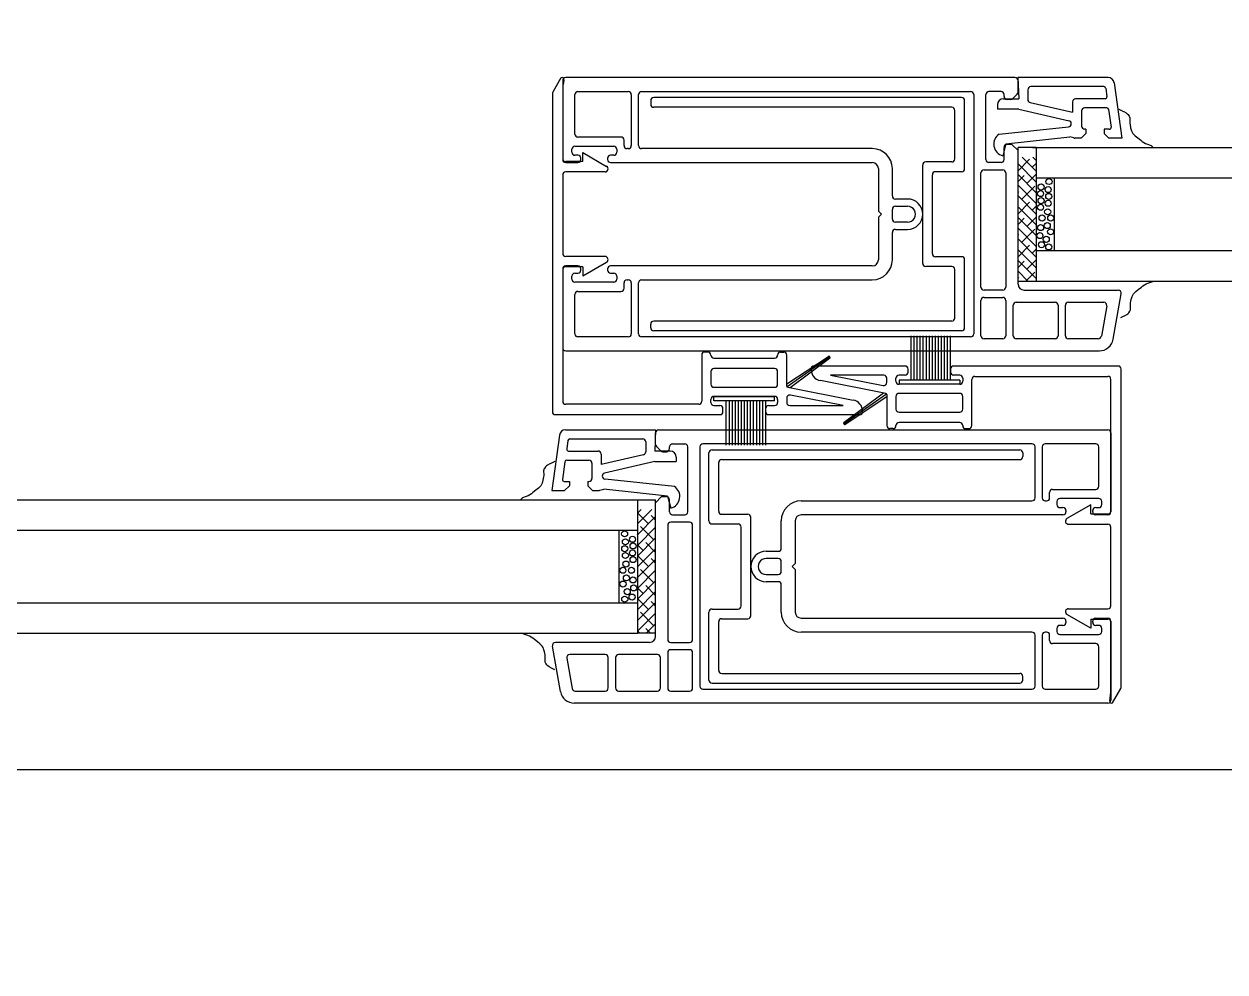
# Model space of a CAD drawing. Header units: millimetres. Extents: x 13515 to 183937, y -33900 to -660.
# Drawn here: x 118621.158 to 118624.254, y -19363.059 to -19360.617 of the extents above; entities that cross this region are included whole.
import ezdxf

# ---------------------------------------------------------------- set-up
doc = ezdxf.new("R2010")
doc.units = ezdxf.units.MM
doc.header["$LTSCALE"] = 100
doc.header["$MEASUREMENT"] = 0
doc.layers.get('0').update_dxf_attribs({"linetype": 'CONTINUOUS'})
for name, color, linetype in [('ELE9', 9, 'CONTINUOUS'), ('WIN-G', 252, 'CONTINUOUS'), ('WIN2', 5, 'CONTINUOUS')]:
    doc.layers.add(name, color=color, linetype=linetype)

# ---------------------------------------------------------------- blocks, each defined once
blk = doc.blocks.new('A$C72B425C6')
at = {"ltscale": 1000}
blk.add_wipeout([(246, 0), (246, 800), (0, 800), (0, 0)], dxfattribs=at)
at = {"layer": 'WIN-G'}
for p, q in [((0, 64), (0, 736)), ((22.5, 672.62), (22.5, 382.85)), ((44.5, 672.62), (44.5, 382.85)), ((27.5, 672), (27.5, 382.85)), ((39.5, 672), (39.5, 382.85)), ((22.38, 401.53), (22.5, 401.87)), ((44.79, 401.78), (44.5, 402.12)), ((45.01, 401.16), (44.79, 401.78)), ((21.08, 399.32), (21.5, 399.81)), ((21.5, 399.81), (21.7, 400.06)), ((21.7, 400.06), (21.88, 400.32)), ((21.88, 400.32), (22.03, 400.61)), ((22.03, 400.61), (22.16, 400.91)), ((22.16, 400.91), (22.38, 401.53)), ((45.14, 400.85), (45.01, 401.16)), ((45.29, 400.57), (45.14, 400.85)), ((45.47, 400.31), (45.29, 400.57)), ((45.67, 400.06), (45.47, 400.31)), ((46.09, 399.57), (45.67, 400.06)), ((17.12, 397.57), (17.27, 397.73)), ((17.27, 397.73), (17.51, 397.91)), ((17.51, 397.91), (17.64, 397.98)), ((17.64, 397.98), (17.77, 398.02)), ((17.77, 398.02), (17.93, 398.04)), ((17.93, 398.04), (18.08, 398.04)), ((18.08, 398.04), (18.4, 398.02)), ((18.4, 398.02), (18.67, 398.02)), ((18.67, 398.02), (18.93, 398.05)), ((18.93, 398.05), (19.45, 398.15)), ((19.45, 398.15), (19.93, 398.29)), ((19.93, 398.29), (20.16, 398.39)), ((20.16, 398.39), (20.37, 398.52)), ((20.37, 398.52), (20.57, 398.69)), ((20.57, 398.69), (20.75, 398.89)), ((20.75, 398.89), (21.08, 399.32)), ((46.42, 399.14), (46.09, 399.57)), ((46.6, 398.94), (46.42, 399.14)), ((46.8, 398.77), (46.6, 398.94)), ((47.01, 398.64), (46.8, 398.77)), ((47.24, 398.54), (47.01, 398.64)), ((47.72, 398.4), (47.24, 398.54)), ((48.24, 398.3), (47.72, 398.4)), ((48.5, 398.27), (48.24, 398.3)), ((48.77, 398.27), (48.5, 398.27)), ((49.09, 398.29), (48.77, 398.27)), ((49.24, 398.29), (49.09, 398.29)), ((49.39, 398.27), (49.24, 398.29)), ((49.53, 398.23), (49.39, 398.27)), ((49.66, 398.16), (49.53, 398.23)), ((49.9, 397.98), (49.66, 398.16)), ((50.05, 397.82), (49.9, 397.98)), ((50.18, 397.65), (50.05, 397.82)), ((50.4, 397.27), (50.18, 397.65)), ((16.48, 396.43), (16.75, 396.99)), ((16.75, 396.99), (16.77, 397.02)), ((16.77, 397.02), (16.99, 397.4)), ((16.99, 397.4), (17.12, 397.57)), ((50.42, 397.24), (50.4, 397.27)), ((50.81, 396.44), (50.42, 397.24)), ((27.5, 385.85), (39.5, 385.85)), ((22.5, 382.44), (22.91, 382.85)), ((44.5, 382.85), (22.5, 382.85)), ((22.5, 379.85), (22.5, 382.85)), ((25.83, 379.85), (22.83, 382.85)), ((23.75, 380.15), (25.96, 382.36)), ((27.59, 379.85), (24.59, 382.85)), ((24.64, 382.81), (24.68, 382.85)), ((29.36, 379.85), (26.36, 382.85)), ((26.41, 381.04), (28.22, 382.85)), ((31.13, 379.85), (28.13, 382.85)), ((29.06, 381.92), (29.99, 382.85)), ((32.9, 379.85), (29.9, 382.85)), ((30.83, 380.15), (33.03, 382.36)), ((34.67, 379.85), (31.67, 382.85)), ((31.71, 382.81), (31.75, 382.85)), ((36.43, 379.85), (33.43, 382.85)), ((33.48, 381.04), (35.29, 382.85)), ((38.2, 379.85), (35.2, 382.85)), ((36.13, 381.92), (37.06, 382.85)), ((39.97, 379.85), (36.97, 382.85)), ((37.9, 380.15), (40.11, 382.36)), ((41.74, 379.85), (38.74, 382.85)), ((38.78, 382.81), (38.82, 382.85)), ((42.9, 380.45), (40.5, 382.85)), ((40.55, 381.04), (42.36, 382.85)), ((42.9, 382.22), (42.27, 382.85)), ((44.5, 382.85), (44.5, 379.85)), ((22.5, 380.67), (23.31, 381.48)), ((24.06, 379.85), (22.5, 381.41)), ((22.5, 379.85), (44.5, 379.85)), ((26.99, 379.85), (27.73, 380.6)), ((28.75, 379.85), (30.38, 381.48)), ((34.06, 379.85), (34.8, 380.6)), ((35.82, 379.85), (37.45, 381.48)), ((41.13, 379.85), (41.87, 380.6)), ((42.9, 379.85), (42.9, 379.86)), ((72.3, 329.45), (72.3, 380.15)), ((72.8, 380.65), (73.4, 380.65)), ((73.9, 331.05), (73.9, 380.15)), ((109.1, 331.05), (109.1, 380.15)), ((110.2, 380.65), (109.6, 380.65)), ((110.7, 329.45), (110.7, 380.15)), ((14.3, 370.55), (14.3, 319.85)), ((14.8, 371.05), (26, 371.05)), ((26.5, 370.55), (26.5, 366.25)), ((40.5, 370.55), (40.5, 366.25)), ((41, 371.05), (52.2, 371.05)), ((52.7, 370.55), (52.7, 319.85)), ((15.9, 368.95), (15.9, 319.85)), ((16.4, 369.45), (24.4, 369.45)), ((24.9, 368.95), (24.9, 364.65)), ((42.1, 368.95), (42.1, 364.65)), ((42.6, 369.45), (50.6, 369.45)), ((51.1, 368.95), (51.1, 319.85)), ((25.4, 364.15), (41.6, 364.15)), ((27, 365.75), (40, 365.75)), ((82.9, 331.05), (82.9, 335.35)), ((83.4, 335.85), (99.6, 335.85)), ((100.1, 331.05), (100.1, 335.35)), ((84.5, 329.45), (84.5, 333.75)), ((85, 334.25), (98, 334.25)), ((98.5, 329.45), (98.5, 333.75)), ((74.4, 330.55), (82.4, 330.55)), ((100.6, 330.55), (108.6, 330.55)), ((72.8, 328.95), (84, 328.95)), ((99, 328.95), (110.2, 328.95)), ((14.8, 319.35), (15.4, 319.35)), ((52.2, 319.35), (51.6, 319.35)), ((82.13, 320.15), (80.5, 318.52)), ((80.5, 320.15), (102.5, 320.15)), ((80.5, 320.15), (80.5, 317.15)), ((80.5, 318.84), (81.98, 317.36)), ((83.89, 320.15), (80.89, 317.15)), ((80.96, 320.15), (81.1, 320.01)), ((82.43, 318.68), (83.96, 317.15)), ((85.66, 320.15), (82.66, 317.15)), ((82.73, 320.15), (83.75, 319.12)), ((87.43, 320.15), (84.43, 317.15)), ((84.49, 320.15), (86.4, 318.24)), ((89.2, 320.15), (86.2, 317.15)), ((86.85, 319.57), (89.06, 317.36)), ((90.97, 320.15), (87.97, 317.15)), ((88.03, 320.15), (88.17, 320.01)), ((89.5, 318.68), (91.03, 317.15)), ((92.73, 320.15), (89.73, 317.15)), ((89.8, 320.15), (90.82, 319.12)), ((94.5, 320.15), (91.5, 317.15)), ((91.57, 320.15), (93.48, 318.24)), ((96.27, 320.15), (93.27, 317.15)), ((93.92, 319.57), (96.13, 317.36)), ((98.04, 320.15), (95.04, 317.15)), ((95.1, 320.15), (95.24, 320.01)), ((96.57, 318.68), (98.1, 317.15)), ((99.8, 320.15), (96.8, 317.15)), ((96.87, 320.15), (97.89, 319.12)), ((100.9, 319.48), (98.57, 317.15)), ((98.64, 320.15), (100.55, 318.24)), ((102.5, 317.15), (102.5, 320.15)), ((80.5, 317.77), (80.5, 128)), ((102.5, 317.15), (80.5, 317.15)), ((85.08, 317.8), (85.73, 317.15)), ((85.5, 317.15), (85.5, 128)), ((92.15, 317.8), (92.8, 317.15)), ((97.5, 317.15), (97.5, 128)), ((99.22, 317.8), (99.87, 317.15)), ((100.9, 317.71), (100.34, 317.15)), ((102.5, 317.77), (102.5, 128)), ((85.5, 314.15), (97.5, 314.15)), ((74.48, 303.21), (74.75, 302.65)), ((108.4, 302.73), (108.18, 302.35)), ((108.41, 302.76), (108.4, 302.73)), ((108.81, 303.56), (108.41, 302.76)), ((74.75, 302.65), (74.77, 302.62)), ((74.77, 302.62), (74.99, 302.25)), ((74.99, 302.25), (75.12, 302.07)), ((75.12, 302.07), (75.27, 301.91)), ((75.27, 301.91), (75.51, 301.73)), ((75.51, 301.73), (75.64, 301.66)), ((75.64, 301.66), (75.77, 301.62)), ((75.77, 301.62), (75.93, 301.6)), ((75.93, 301.6), (76.08, 301.6)), ((76.08, 301.6), (76.4, 301.62)), ((76.4, 301.62), (76.67, 301.62)), ((76.67, 301.62), (76.93, 301.6)), ((76.93, 301.6), (77.45, 301.5)), ((77.45, 301.5), (77.93, 301.35)), ((77.93, 301.35), (78.16, 301.25)), ((78.16, 301.25), (78.37, 301.12)), ((78.37, 301.12), (78.57, 300.95)), ((78.57, 300.95), (78.75, 300.75)), ((78.75, 300.75), (79.08, 300.33)), ((104.42, 300.86), (104.09, 300.43)), ((104.6, 301.06), (104.42, 300.86)), ((104.8, 301.23), (104.6, 301.06)), ((105.01, 301.36), (104.8, 301.23)), ((105.24, 301.46), (105.01, 301.36)), ((105.72, 301.6), (105.24, 301.46)), ((106.24, 301.7), (105.72, 301.6)), ((106.5, 301.73), (106.24, 301.7)), ((106.77, 301.73), (106.5, 301.73)), ((107.09, 301.71), (106.77, 301.73)), ((107.24, 301.71), (107.09, 301.71)), ((107.39, 301.73), (107.24, 301.71)), ((107.53, 301.77), (107.39, 301.73)), ((107.66, 301.84), (107.53, 301.77)), ((107.9, 302.02), (107.66, 301.84)), ((108.05, 302.18), (107.9, 302.02)), ((108.18, 302.35), (108.05, 302.18)), ((79.08, 300.33), (79.5, 299.83)), ((79.5, 299.83), (79.7, 299.58)), ((79.7, 299.58), (79.88, 299.32)), ((79.88, 299.32), (80.03, 299.04)), ((80.03, 299.04), (80.16, 298.74)), ((80.16, 298.74), (80.38, 298.11)), ((103.01, 298.84), (102.79, 298.22)), ((103.14, 299.14), (103.01, 298.84)), ((103.29, 299.43), (103.14, 299.14)), ((103.47, 299.69), (103.29, 299.43)), ((103.67, 299.94), (103.47, 299.69)), ((104.09, 300.43), (103.67, 299.94)), ((80.38, 298.11), (80.5, 297.77)), ((102.79, 298.22), (102.5, 297.88))]:
    blk.add_line(p, q, dxfattribs=at)
for centre in [(31.63, 384.65), (32.88, 385.24), (32.88, 383.82), (33.89, 384.74), (34.64, 383.56), (35.31, 384.82), (35.73, 383.65), (36.42, 384.92), (36.89, 383.56), (37.56, 384.82), (37.98, 383.65), (38.88, 384.96), (86.47, 316.28), (87.98, 316.55), (89.29, 316.43), (90.88, 316.18), (92.64, 316.44), (93.73, 316.35), (94.89, 316.44), (95.98, 316.35), (86.12, 315.08), (87.36, 315.49), (88.6, 314.78), (89.63, 315.34), (90.88, 314.76), (91.89, 315.26), (93.31, 315.18), (94.42, 315.08), (95.56, 315.18), (96.88, 315.04)]:
    blk.add_circle(centre, 0.5, dxfattribs=at)
for centre, start, end in [((72.8, 380.15), 90, 180), ((73.4, 380.15), 0, 90), ((109.6, 380.15), 90, 180), ((110.2, 380.15), 0, 90), ((14.8, 370.55), 90, 180), ((26, 370.55), 0, 90), ((41, 370.55), 90, 180), ((52.2, 370.55), 0, 90), ((16.4, 368.95), 90, 180), ((24.4, 368.95), 0, 90), ((42.6, 368.95), 90, 180), ((50.6, 368.95), 0, 90), ((27, 366.25), 180, 270), ((40, 366.25), 270, 0), ((25.4, 364.65), 180, 270), ((41.6, 364.65), 270, 0), ((83.4, 335.35), 90, 180), ((99.6, 335.35), 0, 90), ((85, 333.75), 90, 180), ((98, 333.75), 0, 90), ((74.4, 331.05), 180, 270), ((82.4, 331.05), 270, 0), ((100.6, 331.05), 180, 270), ((108.6, 331.05), 270, 0), ((72.8, 329.45), 180, 270), ((84, 329.45), 270, 0), ((99, 329.45), 180, 270), ((110.2, 329.45), 270, 0), ((14.8, 319.85), 180, 270), ((15.4, 319.85), 270, 0), ((51.6, 319.85), 180, 270), ((52.2, 319.85), 270, 0)]:
    blk.add_arc(centre, 0.5, start, end, dxfattribs=at)
at = {"layer": 'WIN2'}
for p, q in [((12.9, 395.52), (20.41, 396.84)), ((21, 380.85), (21, 396.35)), ((46, 396.96), (46, 394.83)), ((55.13, 395.68), (46, 396.96)), ((58.5, 396.35), (58.5, 369.25)), ((111.35, 396.85), (59, 396.85)), ((113.94, 395.43), (111.6, 396.78)), ((18.41, 394.46), (13.41, 393.58)), ((19, 388.15), (19, 393.97)), ((46.8, 394.03), (46, 394.83)), ((47.5, 394.03), (46.8, 394.03)), ((47.5, 394.89), (47.5, 394.03)), ((50.74, 394.78), (47.85, 395.19)), ((51, 394.48), (51, 390.83)), ((52.5, 394.19), (52.5, 389.33)), ((54.24, 394.29), (52.85, 394.49)), ((54.5, 393.99), (54.5, 381.96)), ((56, 394.69), (56, 379.84)), ((60.2, 372.75), (60.2, 394.65)), ((82.35, 395.15), (60.7, 395.15)), ((69, 394.65), (69, 306.75)), ((82.5, 395.15), (69.5, 395.15)), ((82.85, 391.85), (82.85, 394.65)), ((83, 392.65), (83, 394.65)), ((84.55, 388.17), (84.55, 394.65)), ((97.95, 395.15), (85.05, 395.15)), ((98.45, 388.17), (98.45, 394.65)), ((100, 394.65), (100, 392.65)), ((100.15, 391.85), (100.15, 394.65)), ((113.5, 395.15), (100.5, 395.15)), ((111.68, 395.15), (100.65, 395.15)), ((114, 320.65), (114, 394.65)), ((11, 305.35), (11, 393.25)), ((13, 393.08), (13, 388.15)), ((71.3, 384.35), (71.3, 392.65)), ((71.8, 393.15), (78.3, 393.15)), ((78.8, 392.65), (78.8, 385.55)), ((80.3, 386.75), (80.3, 393.15)), ((80.8, 393.65), (81.3, 393.65)), ((81.35, 391.85), (83.62, 387.92)), ((82.85, 391.85), (81.35, 391.85)), ((81.8, 393.15), (81.8, 392.65)), ((82.3, 392.15), (82.5, 392.15)), ((101.65, 391.85), (99.38, 387.92)), ((100.15, 391.85), (101.65, 391.85)), ((100.5, 392.15), (100.7, 392.15)), ((101.2, 392.65), (101.2, 393.15)), ((101.7, 393.65), (102.2, 393.65)), ((102.7, 393.15), (102.7, 386.75)), ((104.2, 385.55), (104.2, 392.65)), ((104.7, 393.15), (111.2, 393.15)), ((111.7, 392.65), (111.7, 384.35)), ((46.8, 391.03), (46, 390.23)), ((46, 390.23), (46, 389.2)), ((47.5, 391.03), (46.8, 391.03)), ((47.5, 391.03), (47.5, 390.83)), ((50.5, 390.33), (48, 390.33)), ((45.1, 377.86), (46.21, 388.39)), ((46.05, 389.04), (46.21, 388.39)), ((46.69, 376.75), (47.9, 388.18)), ((50.8, 379.96), (48.88, 388.24)), ((51.9, 381.85), (50.28, 388.83)), ((52, 388.83), (50.28, 388.83)), ((82.5, 387.75), (82.3, 387.75)), ((100.7, 387.75), (100.5, 387.75)), ((13, 385.95), (13, 379.55)), ((13.5, 387.65), (18.5, 387.65)), ((18.5, 386.45), (13.5, 386.45)), ((19, 379.55), (19, 385.95)), ((81.3, 386.25), (80.8, 386.25)), ((81.8, 387.25), (81.8, 386.75)), ((83, 344.15), (83, 387.25)), ((100, 387.25), (100, 344.15)), ((101.2, 386.75), (101.2, 387.25)), ((102.2, 386.25), (101.7, 386.25)), ((80.2, 383.85), (71.8, 383.85)), ((79.3, 385.05), (80.2, 385.05)), ((80.7, 384.55), (80.7, 384.35)), ((102.3, 384.35), (102.3, 384.55)), ((102.8, 385.05), (103.7, 385.05)), ((111.2, 383.85), (102.8, 383.85)), ((71.3, 327.95), (71.3, 382.15)), ((71.8, 382.65), (80.2, 382.65)), ((80.7, 382.15), (80.7, 344.15)), ((102.3, 344.15), (102.3, 382.15)), ((102.8, 382.65), (111.2, 382.65)), ((111.7, 382.15), (111.7, 327.95)), ((22, 379.85), (44, 379.85)), ((44, 379.85), (45, 378.85)), ((50.8, 379.96), (50.8, 376.46)), ((54, 381.46), (52.39, 381.46)), ((56, 379.84), (52.5, 379.96)), ((52.5, 377.46), (52.5, 379.96)), ((53.61, 379.85), (55.5, 379.85)), ((13.5, 379.05), (18.5, 379.05)), ((19.3, 377.85), (13.5, 377.85)), ((40.3, 377.85), (21.5, 377.85)), ((45.1, 377.86), (43.1, 377.33)), ((45, 378.85), (45, 378.05)), ((52.4, 378.64), (52.4, 378.05)), ((52.55, 379), (53.26, 379.7)), ((56, 379.35), (56, 305.35)), ((13, 377.35), (13, 374.25)), ((19.8, 374.25), (19.8, 377.35)), ((21, 377.35), (21, 374.25)), ((40.8, 374.25), (40.8, 377.35)), ((42, 377.05), (42, 375.05)), ((42.5, 377.55), (44.5, 377.55)), ((51.5, 376.46), (50.8, 376.46)), ((52.9, 377.55), (53.2, 377.55)), ((53.7, 377.05), (53.7, 375.05)), ((42.5, 374.55), (53.2, 374.55)), ((13.3, 372.05), (13.3, 317.85)), ((13.5, 373.75), (19.3, 373.75)), ((53.2, 372.55), (13.8, 372.55)), ((21.5, 373.75), (40.3, 373.75)), ((53.7, 317.85), (53.7, 372.05)), ((68.3, 372.25), (60.7, 372.25)), ((60, 370.25), (60, 369.25)), ((60.5, 370.75), (61, 370.75)), ((60.8, 360.25), (60.8, 370.25)), ((60.8, 370.25), (61.5, 370.25)), ((61.5, 370.25), (61.5, 360.25)), ((61.5, 360.25), (61.5, 370.25)), ((63, 370.25), (63, 360.25)), ((65.6, 370.75), (63.5, 370.75)), ((66.1, 360.25), (66.1, 370.25)), ((67.8, 370.25), (67.8, 360.25)), ((68.8, 371.25), (68.8, 371.75)), ((60.8, 368.25), (53.5, 368.25)), ((59, 368.75), (59.5, 368.75)), ((60.8, 367.75), (53.5, 367.75)), ((60.8, 367.25), (53.5, 367.25)), ((60.8, 366.75), (53.5, 366.75)), ((60.8, 366.25), (53.5, 366.25)), ((60.8, 365.75), (53.5, 365.75)), ((60.8, 365.25), (53.5, 365.25)), ((60.8, 364.75), (53.5, 364.75)), ((60.8, 364.25), (53.5, 364.25)), ((60.8, 363.75), (53.5, 363.75)), ((60.8, 363.25), (53.5, 363.25)), ((60.8, 363.25), (53.5, 363.25)), ((60.8, 362.75), (53.5, 362.75)), ((60.8, 362.25), (53.5, 362.25)), ((31, 359.65), (31, 361.65)), ((32.2, 361.65), (32.2, 359.65)), ((34.8, 359.65), (34.8, 361.65)), ((36, 361.65), (36, 359.65)), ((60.8, 361.75), (53.5, 361.75)), ((58.5, 361.25), (58.5, 346.25)), ((59.5, 361.75), (59, 361.75)), ((60, 361.25), (60, 360.25)), ((60.8, 360.25), (61.5, 360.25)), ((26, 359.15), (30.5, 359.15)), ((32.7, 359.15), (34.3, 359.15)), ((36.5, 359.15), (41, 359.15)), ((61, 359.75), (60.5, 359.75)), ((61.2, 358.25), (60.5, 358.25)), ((63, 358.09), (60.9, 347.29)), ((68.02, 351.13), (63.07, 358.2)), ((63.2, 358.25), (68.3, 358.25)), ((63.5, 359.75), (65.6, 359.75)), ((63.55, 358.25), (68.1, 351.39)), ((68.8, 359.25), (68.8, 358.75)), ((33, 356.85), (26, 356.85)), ((33.5, 357.35), (33, 356.85)), ((33.5, 357.35), (34, 356.85)), ((41, 356.85), (34, 356.85)), ((60, 357.75), (60, 348.95)), ((60, 348.95), (61.69, 357.65)), ((67.75, 351.21), (62.93, 357.7)), ((22.7, 317.85), (22.7, 355.85)), ((25, 355.85), (25, 312.75)), ((42, 312.75), (42, 355.85)), ((44.3, 355.85), (44.3, 317.85)), ((65.97, 354.25), (66, 354.25)), ((62, 341.91), (64.1, 352.71)), ((66.5, 338.75), (66.5, 353.75)), ((65, 351.05), (63.31, 342.35)), ((65, 342.25), (65, 351.05)), ((61.45, 341.75), (56.9, 348.6)), ((56.98, 348.87), (61.94, 341.8)), ((57.25, 348.79), (62.08, 342.3)), ((59.04, 345.75), (59, 345.75)), ((91, 343.15), (84, 343.15)), ((91.5, 342.65), (91, 343.15)), ((91.5, 342.65), (92, 343.15)), ((99, 343.15), (92, 343.15)), ((56.2, 340.75), (56.2, 341.25)), ((61.81, 341.75), (56.7, 341.75)), ((63.8, 341.75), (64.5, 341.75)), ((84, 340.85), (88.5, 340.85)), ((89, 340.35), (89, 338.35)), ((90.2, 338.35), (90.2, 340.35)), ((90.7, 340.85), (92.3, 340.85)), ((92.8, 340.35), (92.8, 338.35)), ((94, 338.35), (94, 340.35)), ((94.5, 340.85), (99, 340.85)), ((57.2, 329.75), (57.2, 339.75)), ((58.9, 339.75), (58.9, 329.75)), ((61.5, 340.25), (59.4, 340.25)), ((62, 329.75), (62, 339.75)), ((63.5, 329.75), (63.5, 339.75)), ((63.5, 329.75), (63.5, 339.75)), ((64.2, 339.75), (63.5, 339.75)), ((64, 340.25), (64.5, 340.25)), ((64.2, 329.75), (64.2, 339.75)), ((65, 338.75), (65, 339.75)), ((64.2, 337.75), (71.5, 337.75)), ((64.2, 337.25), (71.5, 337.25)), ((64.2, 336.75), (71.5, 336.75)), ((65.5, 338.25), (66, 338.25)), ((64.2, 336.25), (71.5, 336.25)), ((64.2, 335.75), (71.5, 335.75)), ((64.2, 335.25), (71.5, 335.25)), ((64.2, 334.75), (71.5, 334.75)), ((64.2, 334.25), (71.5, 334.25)), ((64.2, 333.75), (71.5, 333.75)), ((64.2, 333.25), (71.5, 333.25)), ((64.2, 332.75), (71.5, 332.75)), ((64.2, 332.75), (71.5, 332.75)), ((64.2, 332.25), (71.5, 332.25)), ((64.2, 331.75), (71.5, 331.75)), ((64.2, 331.25), (71.5, 331.25)), ((65, 329.75), (65, 330.75)), ((66, 331.25), (65.5, 331.25)), ((66.5, 303.65), (66.5, 330.75)), ((56.2, 328.75), (56.2, 328.25)), ((59.4, 329.25), (61.5, 329.25)), ((64.2, 329.75), (63.5, 329.75)), ((64.5, 329.25), (64, 329.25)), ((56.7, 327.75), (64.3, 327.75)), ((64.8, 327.25), (64.8, 305.35)), ((111.2, 327.45), (71.8, 327.45)), ((71, 322.65), (71, 325.75)), ((71.5, 326.25), (77.3, 326.25)), ((77.8, 325.75), (77.8, 322.65)), ((79, 322.65), (79, 325.75)), ((79.5, 326.25), (98.3, 326.25)), ((98.8, 325.75), (98.8, 322.65)), ((100, 322.95), (100, 324.95)), ((100.5, 325.45), (111.2, 325.45)), ((111.7, 322.95), (111.7, 324.95)), ((103.1, 322.14), (101.1, 322.67)), ((104.69, 323.25), (105.9, 311.82)), ((109.5, 323.54), (108.8, 323.54)), ((108.8, 320.04), (108.8, 323.54)), ((110.5, 322.54), (110.5, 320.04)), ((77.3, 322.15), (71.5, 322.15)), ((71.5, 320.95), (76.5, 320.95)), ((98.3, 322.15), (79.5, 322.15)), ((100.5, 322.45), (102.5, 322.45)), ((102, 320.15), (103, 321.15)), ((103, 321.15), (103, 321.95)), ((103.1, 322.14), (104.21, 311.61)), ((110.4, 321.36), (110.4, 321.95)), ((110.55, 321), (111.26, 320.3)), ((110.9, 322.45), (111.2, 322.45)), ((71, 314.05), (71, 320.45)), ((77, 320.45), (77, 314.05)), ((79, 319.15), (79, 303.65)), ((80, 320.15), (102, 320.15)), ((108.8, 320.04), (106.88, 311.75)), ((112, 318.54), (110.39, 318.54)), ((114, 320.16), (110.5, 320.04)), ((111.61, 320.15), (113.5, 320.15)), ((114, 305.31), (114, 320.16)), ((13.8, 317.35), (22.2, 317.35)), ((44.8, 317.35), (53.2, 317.35)), ((109.9, 318.15), (108.28, 311.17)), ((112.5, 306.01), (112.5, 318.04)), ((13.3, 315.65), (13.3, 307.35)), ((22.2, 316.15), (13.8, 316.15)), ((21.3, 314.95), (22.2, 314.95)), ((22.7, 315.45), (22.7, 315.65)), ((44.3, 315.65), (44.3, 315.45)), ((53.2, 316.15), (44.8, 316.15)), ((44.8, 314.95), (45.7, 314.95)), ((53.7, 307.35), (53.7, 315.65)), ((20.8, 307.35), (20.8, 314.45)), ((22.3, 313.25), (22.3, 306.85)), ((23.3, 313.75), (22.8, 313.75)), ((23.8, 312.75), (23.8, 313.25)), ((43.2, 313.25), (43.2, 312.75)), ((44.2, 313.75), (43.7, 313.75)), ((44.7, 306.85), (44.7, 313.25)), ((46.2, 314.45), (46.2, 307.35)), ((76.5, 313.55), (71.5, 313.55)), ((23.35, 308.15), (25.62, 312.08)), ((24.5, 312.25), (24.3, 312.25)), ((26.55, 311.83), (26.55, 305.35)), ((40.45, 311.83), (40.45, 305.35)), ((43.65, 308.15), (41.38, 312.08)), ((42.7, 312.25), (42.5, 312.25)), ((71, 306.92), (71, 311.85)), ((71.5, 312.35), (76.5, 312.35)), ((77, 311.85), (77, 306.03)), ((104, 309.77), (104, 310.79)), ((104.05, 310.96), (104.21, 311.61)), ((110, 311.17), (108.28, 311.17)), ((110.5, 305.81), (110.5, 310.67)), ((104.8, 308.97), (104, 309.77)), ((105.5, 308.97), (104.8, 308.97)), ((105.5, 308.97), (105.5, 309.17)), ((108.5, 309.67), (106, 309.67)), ((109, 305.52), (109, 309.17)), ((13.8, 306.85), (20.3, 306.85)), ((24.85, 308.15), (23.35, 308.15)), ((23.8, 306.85), (23.8, 307.35)), ((24.3, 307.85), (24.5, 307.85)), ((24.85, 308.15), (24.85, 305.35)), ((25, 307.35), (25, 305.35)), ((42, 305.35), (42, 307.35)), ((42.15, 308.15), (43.65, 308.15)), ((42.15, 308.15), (42.15, 305.35)), ((42.5, 307.85), (42.7, 307.85)), ((43.2, 307.35), (43.2, 306.85)), ((46.7, 306.85), (53.2, 306.85)), ((24.5, 304.85), (11.5, 304.85)), ((13.32, 304.85), (24.35, 304.85)), ((22.8, 306.35), (23.3, 306.35)), ((27.05, 304.85), (39.95, 304.85)), ((55.5, 304.85), (42.5, 304.85)), ((42.65, 304.85), (64.3, 304.85)), ((43.7, 306.35), (44.2, 306.35)), ((76.41, 305.54), (71.41, 306.42)), ((104.8, 305.97), (104, 305.17)), ((104, 303.04), (104, 305.17)), ((105.5, 305.97), (104.8, 305.97)), ((105.5, 305.11), (105.5, 305.97)), ((108.74, 305.22), (105.85, 304.81)), ((112.24, 305.71), (110.85, 305.51)), ((11.06, 304.57), (13.41, 303.22)), ((13.66, 303.15), (66, 303.15)), ((70.9, 304.48), (78.41, 303.16)), ((113.13, 304.32), (104, 303.04))]:
    blk.add_line(p, q, dxfattribs=at)
for centre in [(28.12, 384.92), (28.47, 383.72), (29.36, 384.51), (29.98, 383.45), (30.6, 385.22), (31.29, 383.57)]:
    blk.add_circle(centre, 0.5, dxfattribs=at)
for centre, radius, start, end in [((20.5, 396.35), 0.5, 0, 100), ((55, 394.69), 1, 0, 82.3482), ((59, 396.35), 0.5, 90, 180), ((111.35, 396.35), 0.5, 60, 90), ((13.3, 393.25), 2.3, 100, 180), ((18.5, 393.97), 0.5, 0, 100), ((47.8, 394.89), 0.3, 81.6083, 180.1302), ((50.7, 394.48), 0.3, 359.8698, 82.3765), ((52.8, 394.19), 0.3, 81.6232, 180.1302), ((54.2, 393.99), 0.3, 359.8698, 82.5644), ((60.7, 394.65), 0.5, 90, 180), ((69.5, 394.65), 0.5, 90, 180), ((82.35, 394.65), 0.5, 359.9992, 90), ((82.5, 394.65), 0.5, 0, 90), ((85.05, 394.65), 0.5, 90, 179.9992), ((97.95, 394.65), 0.5, 0, 90), ((100.5, 394.65), 0.5, 90, 180), ((100.65, 394.65), 0.5, 90, 180), ((111.68, 385.15), 10, 78.7007, 90), ((113.5, 394.65), 0.5, 0, 90), ((113.7, 395.25), 0.3, 258.3597, 36.4235), ((13.5, 393.08), 0.5, 100, 180), ((71.8, 392.65), 0.5, 90, 180), ((78.3, 392.65), 0.5, 0, 90), ((80.8, 393.15), 0.5, 90, 180), ((81.3, 393.15), 0.5, 0, 90), ((82.3, 392.65), 0.5, 180, 270), ((82.5, 392.65), 0.5, 270, 0), ((100.5, 392.65), 0.5, 180, 270), ((100.7, 392.65), 0.5, 270, 0), ((101.7, 393.15), 0.5, 90, 180), ((102.2, 393.15), 0.5, 0, 90), ((104.7, 392.65), 0.5, 90, 180), ((111.2, 392.65), 0.5, 0, 90), ((48, 390.83), 0.5, 180, 270), ((50.5, 390.83), 0.5, 270, 0), ((13.5, 388.15), 0.5, 180, 270), ((18.5, 388.15), 0.5, 270, 0), ((46.3, 389.2), 0.3, 180, 213.1746), ((48.39, 388.13), 0.5, 13.0609, 174), ((52, 389.33), 0.5, 270, 0), ((82.3, 387.25), 0.5, 90, 180), ((82.5, 387.25), 0.5, 0, 90), ((84.05, 388.17), 0.5, 210, 359.9992), ((98.95, 388.17), 0.5, 180, 330), ((100.5, 387.25), 0.5, 90, 180), ((100.7, 387.25), 0.5, 0, 90), ((13.5, 385.95), 0.5, 90, 180), ((18.5, 385.95), 0.5, 0, 90), ((80.8, 386.75), 0.5, 180, 270), ((81.3, 386.75), 0.5, 270, 0), ((101.7, 386.75), 0.5, 180, 270), ((102.2, 386.75), 0.5, 270, 0), ((71.8, 384.35), 0.5, 180, 270), ((79.3, 385.55), 0.5, 180, 270), ((80.2, 384.55), 0.5, 0, 90), ((80.2, 384.35), 0.5, 270, 0), ((102.8, 384.55), 0.5, 90, 180), ((102.8, 384.35), 0.5, 180, 270), ((103.7, 385.55), 0.5, 270, 0), ((111.2, 384.35), 0.5, 270, 0), ((52.39, 381.96), 0.5, 193.0609, 270), ((54, 381.96), 0.5, 270, 0), ((71.8, 382.15), 0.5, 90, 180), ((80.2, 382.15), 0.5, 0, 90), ((102.8, 382.15), 0.5, 90, 180), ((111.2, 382.15), 0.5, 0, 90), ((22, 380.85), 1, 180, 270), ((53.61, 379.35), 0.5, 90, 135), ((55.5, 379.35), 0.5, 0, 90), ((13.5, 379.55), 0.5, 180, 270), ((13.5, 377.35), 0.5, 90, 180), ((18.5, 379.55), 0.5, 270, 0), ((19.3, 377.35), 0.5, 0, 90), ((21.5, 377.35), 0.5, 90, 180), ((40.3, 377.35), 0.5, 0, 90), ((44.5, 378.05), 0.5, 270, 0), ((52.9, 378.64), 0.5, 135, 180), ((52.9, 378.05), 0.5, 180, 270), ((42.5, 377.05), 0.5, 90, 180), ((45.03, 377.86), 2, 195.5034, 326.391), ((51.5, 377.46), 1, 270, 0), ((53.2, 377.05), 0.5, 0, 90), ((13.5, 374.25), 0.5, 180, 270), ((19.3, 374.25), 0.5, 270, 0), ((21.5, 374.25), 0.5, 180, 270), ((40.3, 374.25), 0.5, 270, 0), ((42.5, 375.05), 0.5, 180, 270), ((53.2, 375.05), 0.5, 270, 0), ((13.8, 372.05), 0.5, 90, 180), ((53.2, 372.05), 0.5, 0, 90), ((60.7, 372.75), 0.5, 180, 270), ((68.3, 371.75), 0.5, 0, 90), ((60.5, 370.25), 0.5, 90, 180), ((61, 370.25), 0.5, 0, 90), ((63.5, 370.25), 0.5, 90, 180), ((65.6, 370.25), 0.5, 0, 90), ((68.3, 370.25), 0.5, 90, 180), ((68.3, 371.25), 0.5, 270, 0), ((59, 369.25), 0.5, 180, 270), ((59.5, 369.25), 0.5, 270, 0), ((33.5, 361.65), 2.5, 0, 180), ((33.5, 361.65), 1.3, 359.9984, 180.0016), ((59, 361.25), 0.5, 90, 180), ((59.5, 361.25), 0.5, 0, 90), ((60.5, 360.25), 0.5, 180, 270), ((61, 360.25), 0.5, 270, 0), ((63.5, 360.25), 0.5, 180, 270), ((65.6, 360.25), 0.5, 270, 0), ((68.3, 360.25), 0.5, 180, 270), ((26, 355.85), 3.3, 90, 180), ((30.5, 359.65), 0.5, 270, 0), ((32.7, 359.65), 0.5, 180, 270), ((34.3, 359.65), 0.5, 269.9952, 0), ((36.5, 359.65), 0.5, 180, 270), ((41, 355.85), 3.3, 0, 90), ((60.5, 357.75), 0.5, 90, 180), ((61.2, 357.75), 0.5, 349, 90), ((63.2, 358.05), 0.2, 90, 169), ((68.3, 359.25), 0.5, 0, 90), ((68.3, 358.75), 0.5, 270, 0), ((26, 355.85), 1, 90, 180), ((41, 355.85), 1, 0, 90), ((65.97, 352.35), 1.9, 90, 169), ((66, 353.75), 0.5, 0, 90), ((67.92, 351.31), 0.2, 210.1848, 25.8619), ((57.08, 348.69), 0.2, 30.1848, 205.8619), ((59, 346.25), 0.5, 180, 270), ((59.04, 347.65), 1.9, 270, 349), ((63.8, 342.25), 0.5, 169, 270), ((64.5, 342.25), 0.5, 270, 0), ((84, 344.15), 3.3, 180, 270), ((84, 344.15), 1, 180, 270), ((99, 344.15), 1, 270, 0), ((99, 344.15), 3.3, 270, 0), ((56.7, 341.25), 0.5, 90, 180), ((56.7, 340.75), 0.5, 180, 270), ((61.81, 341.95), 0.2, 270, 349), ((88.5, 340.35), 0.5, 0, 90), ((90.7, 340.35), 0.5, 90, 180), ((92.3, 340.35), 0.5, 0, 90.0048), ((94.5, 340.35), 0.5, 90, 180), ((56.7, 339.75), 0.5, 0, 90), ((59.4, 339.75), 0.5, 90, 180), ((61.5, 339.75), 0.5, 0, 90), ((64, 339.75), 0.5, 90, 180), ((64.5, 339.75), 0.5, 0, 90), ((65.5, 338.75), 0.5, 180, 270), ((66, 338.75), 0.5, 270, 0), ((91.5, 338.35), 2.5, 180, 0), ((91.5, 338.35), 1.3, 179.9984, 0.0016), ((65.5, 330.75), 0.5, 90, 180), ((66, 330.75), 0.5, 0, 90), ((56.7, 328.75), 0.5, 90, 180), ((56.7, 329.75), 0.5, 270, 0), ((59.4, 329.75), 0.5, 180, 270), ((61.5, 329.75), 0.5, 270, 0), ((64, 329.75), 0.5, 180, 270), ((64.5, 329.75), 0.5, 270, 0), ((56.7, 328.25), 0.5, 180, 270), ((64.3, 327.25), 0.5, 0, 90), ((71.8, 327.95), 0.5, 180, 270), ((111.2, 327.95), 0.5, 270, 0), ((71.5, 325.75), 0.5, 90, 180), ((77.3, 325.75), 0.5, 0, 90), ((79.5, 325.75), 0.5, 90, 180), ((98.3, 325.75), 0.5, 0, 90), ((100.5, 324.95), 0.5, 90, 180), ((111.2, 324.95), 0.5, 0, 90), ((71.5, 322.65), 0.5, 180, 270), ((77.3, 322.65), 0.5, 270, 0), ((79.5, 322.65), 0.5, 180, 270), ((98.3, 322.65), 0.5, 270, 0), ((100.5, 322.95), 0.5, 180, 270), ((103.03, 322.14), 2, 33.609, 164.4966), ((109.5, 322.54), 1, 0, 90), ((111.2, 322.95), 0.5, 270, 0), ((71.5, 320.45), 0.5, 90, 180), ((76.5, 320.45), 0.5, 0, 90), ((102.5, 321.95), 0.5, 0, 90), ((110.9, 321.95), 0.5, 90, 180), ((110.9, 321.36), 0.5, 180, 225), ((113.5, 320.65), 0.5, 270, 0), ((80, 319.15), 1, 90, 180), ((110.39, 318.04), 0.5, 90, 166.9391), ((111.61, 320.65), 0.5, 225, 270), ((112, 318.04), 0.5, 0, 90), ((13.8, 317.85), 0.5, 180, 270), ((22.2, 317.85), 0.5, 270, 0), ((44.8, 317.85), 0.5, 180, 270), ((53.2, 317.85), 0.5, 270, 0), ((13.8, 315.65), 0.5, 90, 180), ((21.3, 314.45), 0.5, 90, 180), ((22.2, 315.65), 0.5, 0, 90), ((22.2, 315.45), 0.5, 270, 0), ((44.8, 315.65), 0.5, 90, 180), ((44.8, 315.45), 0.5, 180, 270), ((45.7, 314.45), 0.5, 0, 90), ((53.2, 315.65), 0.5, 0, 90), ((22.8, 313.25), 0.5, 90, 180), ((23.3, 313.25), 0.5, 0, 90), ((24.3, 312.75), 0.5, 180, 270), ((24.5, 312.75), 0.5, 270, 0), ((42.5, 312.75), 0.5, 180, 270), ((42.7, 312.75), 0.5, 270, 0), ((43.7, 313.25), 0.5, 90, 180), ((44.2, 313.25), 0.5, 0, 90), ((71.5, 314.05), 0.5, 180, 270), ((76.5, 314.05), 0.5, 270, 0), ((26.05, 311.83), 0.5, 0, 150), ((40.95, 311.83), 0.5, 30, 179.9992), ((71.5, 311.85), 0.5, 90, 180), ((76.5, 311.85), 0.5, 0, 90), ((104.3, 310.79), 0.3, 146.8254, 180), ((106.39, 311.87), 0.5, 186, 346.9391), ((110, 310.67), 0.5, 0, 90), ((106, 309.17), 0.5, 90, 180), ((108.5, 309.17), 0.5, 0, 90), ((13.8, 307.35), 0.5, 180, 270), ((20.3, 307.35), 0.5, 270, 0), ((22.8, 306.85), 0.5, 180, 270), ((23.3, 306.85), 0.5, 270, 0), ((24.3, 307.35), 0.5, 90, 180), ((24.5, 307.35), 0.5, 0, 90), ((42.5, 307.35), 0.5, 90, 180), ((42.7, 307.35), 0.5, 0, 90), ((43.7, 306.85), 0.5, 180, 270), ((44.2, 306.85), 0.5, 270, 0), ((46.7, 307.35), 0.5, 180, 270), ((53.2, 307.35), 0.5, 270, 0), ((71.3, 306.75), 2.3, 180, 260), ((71.5, 306.92), 0.5, 180, 260), ((11.5, 305.35), 0.5, 180, 270), ((11.3, 304.75), 0.3, 78.3597, 216.4235), ((13.32, 314.85), 10, 258.7007, 270), ((24.35, 305.35), 0.5, 270, 0), ((24.5, 305.35), 0.5, 270, 0), ((27.05, 305.35), 0.5, 180, 270), ((39.95, 305.35), 0.5, 270, 359.9992), ((42.5, 305.35), 0.5, 180, 270), ((42.65, 305.35), 0.5, 179.9992, 270), ((55.5, 305.35), 0.5, 270, 0), ((64.3, 305.35), 0.5, 270, 0), ((76.5, 306.03), 0.5, 260, 0), ((105.8, 305.11), 0.3, 179.8698, 278.3917), ((108.7, 305.52), 0.3, 277.6235, 0.1302), ((110.8, 305.81), 0.3, 179.8698, 278.3768), ((112.2, 306.01), 0.3, 277.4356, 0.1302), ((113, 305.31), 1, 277.6518, 0), ((13.66, 303.65), 0.5, 240, 270), ((66, 303.65), 0.5, 270, 0), ((78.5, 303.65), 0.5, 260, 0)]:
    blk.add_arc(centre, radius, start, end, dxfattribs=at)
blk = doc.blocks.new('FGHJ')
at = {"layer": 'ELE9', "ltscale": 0.1}
for points in [[(37030999.07, 67646.34), (37004299.07, 67646.34, 0.414214), (36980799.07, 44146.34), (36980799.07, 24146.34)], [(37030999.07, 67346.34), (37004299.07, 67346.34, 0.414214), (36981099.07, 44146.34), (36981099.07, 24146.34)]]:
    blk.add_lwpolyline(points, format="xyb", dxfattribs=at)
at = {"layer": 'ELE9', "ltscale": 0.1, "rotation": 90}
blk.add_blockref('A$C72B425C6', (36998524.07, 56846.34), dxfattribs=at)

msp = doc.modelspace()

# ---------------------------------------------------------------- block references
at = {"xscale": 0.01565102769230769, "yscale": 0.01565102769230769, "zscale": 0.01565102769230769}
msp.add_blockref('FGHJ', (-460436.1937, -20252.2424), dxfattribs=at)

doc.saveas('drawing.dxf')
